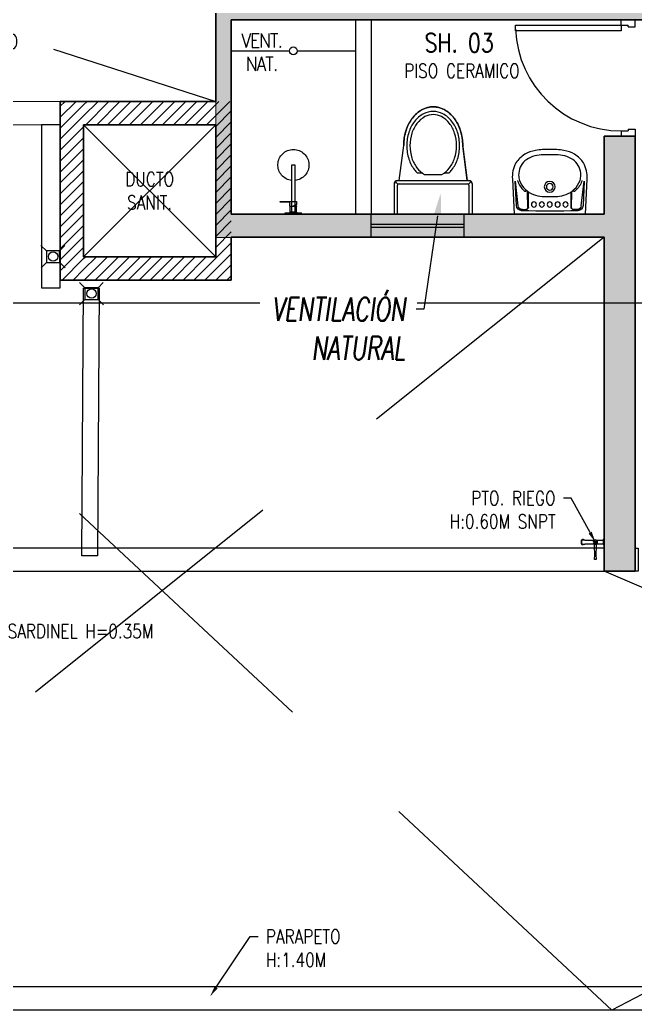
# Model space of a CAD drawing. Header units: millimetres. Extents: x 98 to 155, y -181 to 127.
# Drawn here: x 131.13 to 135.09, y -80.49 to -74.11 of the extents above; entities that cross this region are included whole.
import ezdxf
from ezdxf import colors
from ezdxf.entities.mleader import LeaderData, LeaderLine
from ezdxf.enums import TextEntityAlignment as Align
from ezdxf.math import Vec2, Vec3

# ---------------------------------------------------------------- set-up
doc = ezdxf.new("R2010")
doc.units = ezdxf.units.MM
doc.header["$LTSCALE"] = 15
doc.linetypes.add('CENTER', pattern=[2, 1.25, -0.25, 0.25, -0.25])
doc.linetypes.add('HIDDEN2', pattern=[0.1875, 0.125, -0.0625])
doc.layers.get('0').update_dxf_attribs({"color": 250})
for name, color, linetype in [('A-CORTE', 250, 'CENTER'), ('A-EST VIGAS', 250, 'HIDDEN2'), ('A-LINEAS', 250, 'Continuous'), ('A-MOBILIARIO', 250, 'Continuous'), ('A-MURO BAJO', 250, 'Continuous'), ('A-PROYECCIONES INT.', 250, 'HIDDEN2'), ('A-SANITARIOS', 250, 'Continuous'), ('A-TEXTO-ACABADO PISO', 250, 'Continuous'), ('A_30_DispositivosSanit', 250, 'Continuous'), ('A_30_Sanitarios', 250, 'Continuous'), ('A_50_TextoAmbiente', 252, 'Continuous'), ('A_50_TextoIndicaciones', 250, 'Continuous'), ('A_60_HatchEstructuras', 250, 'Continuous'), ('DLP_MOBILIARIO FIJO', 250, 'Continuous'), ('L3 Equipos y Ductos', 160, 'Continuous'), ('L6 Linea fina', 141, 'Continuous'), ('MURO CF 60', 250, 'Continuous')]:
    doc.layers.add(name, color=color, linetype=linetype)
for name, color, linetype, lineweight in [('A-MURO ALTO', 250, 'Continuous', 20), ('A-MUROS', 252, 'Continuous', 30), ('A_20_Estructuras', 250, 'Continuous', 18)]:
    doc.layers.add(name, color=color, linetype=linetype, lineweight=lineweight)
doc.styles.add('JNV ING', font='romans.shx', dxfattribs={"width": 0.7, "oblique": 8, "height": 0.15})
doc.styles.add('ROMANS', font='romans.shx', dxfattribs={"width": 0.8})
doc.styles.add('TXT_COTAS', font='romans.shx', dxfattribs={"width": 0.8})
doc.linetypes.add('FENCELINE1', pattern='A,6.35,-2.54,[133,ltypeshp.shx,S=2.54,R=0,X=-2.54,Y=0],-2.54,25.4', length=36.83)
pattern_1 = [(45, (128.667074, -24.63999), (-0.03535534, 0.03535534), [])]

# ---------------------------------------------------------------- blocks, each defined once
blk = doc.blocks.new('EF-P13')
at = {"layer": 'A_60_HatchEstructuras'}
h = blk.add_hatch(color=256, dxfattribs=at)
h.dxf.hatch_style = 1
h.paths.add_polyline_path([(38.15, -6.85), (29.5, -6.85), (29.5, -5.6), (31.9, -5.6), (31.9, -6.1), (32.1, -6.1), (32.1, -5.5), (32.1, -3.2999), (31.9, -3.2999), (31.9, -5.45), (29.4, -5.45), (29.4, -8.4), (31.9, -8.4), (31.9, -10.5501), (32.1, -10.5501), (32.1, -7.75), (31.9, -7.75), (31.9, -8.25), (29.5, -8.25), (29.5, -7), (38.15, -7)])
at = {"layer": 'A_20_Estructuras'}
blk.add_lwpolyline([(38.15, -6.85), (29.5, -6.85), (29.5, -5.6), (31.9, -5.6), (31.9, -6.1), (32.1, -6.1), (32.1, -5.5), (32.1, -3.2999), (31.9, -3.2999), (31.9, -5.45), (29.4, -5.45), (29.4, -8.4), (31.9, -8.4), (31.9, -10.5501), (32.1, -10.5501), (32.1, -7.75), (31.9, -7.75), (31.9, -8.25), (29.5, -8.25), (29.5, -7), (38.15, -7)], close=True, dxfattribs=at)
blk = doc.blocks.new('TEXTO DUCTOS PT')
at = {"layer": 'A_50_TextoIndicaciones', "insert": (28.975, -8.1, 0), "char_height": 0.09, "width": 0.4157, "attachment_point": 5, "style": 'ROMANS'}
blk.add_mtext('\\pxsm1,t16;DUCTO SANIT.', dxfattribs=at)
blk = doc.blocks.new('Grifo_Jardin_Planta')
for points in [[(-0.016, 0.1319), (-0.016, 0.1386, -0.414214), (-0.006, 0.1486), (0.006, 0.1486, -0.414214), (0.016, 0.1386), (0.016, 0.1352)], [(-0.016, 0.1352), (-0.016, 0.1319, 0.221072), (-0.0125, 0.1242, 0.221072)], [(-0.0125, 0.1242), (-0.0125, 0.1386, -0.414214), (-0.006, 0.145), (0.006, 0.145, -0.414214), (0.0125, 0.1386), (0.0125, 0.1242)], [(0.0125, 0.1239, 0.197148), (0.016, 0.1319), (0.016, 0.1352)], [(0.013, 0.0504), (0.0144, 0.0504, -0.041781), (0.0146, 0.0504), (0.0237, 0.0504), (0.0837, 0.0528), (0.1102, 0.0504, 0.414214), (0.1121, 0.0524), (0.1121, 0.0602, 0.414214), (0.1102, 0.0621), (0.0837, 0.0598), (0.0237, 0.0621), (0.0146, 0.0621, -0.056016), (0.0143, 0.0622), (0.0129, 0.0622)]]:
    blk.add_lwpolyline(points, format="xyb")
for points in [[(-0.0125, 0.1242), (-0.0125, 0.063)], [(0.0125, 0.063), (0.0125, 0.1239)], [(-0.0125, 0.0493), (-0.0125, 0.0067)], [(0.0125, 0.0067), (0.0125, 0.0493)]]:
    blk.add_lwpolyline(points)
blk.add_lwpolyline([(-0.016, 0.0067), (0.016, 0.0067), (0.016, 0), (-0.016, 0)], close=True)
for radius in [0.0143, 0.00672, 0.00563]:
    blk.add_circle((0, 0.0562), radius)
blk = doc.blocks.new('Cortes-Elev.')
at = {"layer": 'A-CORTE', "linetype": 'CENTER', "ltscale": 0.5}
blk.add_lwpolyline([(-1.966, 27.2284), (51.8601, 27.2284)], dxfattribs=at)
blk = doc.blocks.new('0-sumidero')
for p, q in [((-0.0421, 0.0382), (-0.0763, 0.0724)), ((0.0435, 0.0382), (0.0777, 0.0724)), ((0.0435, 0.0382), (-0.0421, 0.0382)), ((-0.0421, 0.0382), (-0.0421, -0.0369)), ((0.0435, -0.0369), (0.0435, 0.0382)), ((-0.0421, -0.0369), (-0.0763, -0.0711)), ((-0.0421, -0.0369), (0.0435, -0.0369)), ((0.0435, -0.0369), (0.0777, -0.0711))]:
    blk.add_line(p, q)
blk.add_circle((0, 0), 0.0303)
blk = doc.blocks.new('sum')
at = {"layer": 'A_30_DispositivosSanit', "rotation": 45.00000007321594}
blk.add_blockref('0-sumidero', (0, 0), dxfattribs=at)
blk = doc.blocks.new('*U146')
for p, q in [((0.01, 0.705), (0.01, 0.75)), ((0.055, 0.705), (0.01, 0.705)), ((0.1, 0.715), (0.055, 0.715)), ((0.055, 0.705), (0.055, 0.715)), ((0.1, 0.715), (0.1, 0.75)), ((0.055, 0.045), (0.01, 0.045)), ((0.01, 0.045), (0.01, 0)), ((0.055, 0.045), (0.055, 0.035)), ((0.1, 0.035), (0.055, 0.035)), ((0.1, 0.035), (0.1, 0))]:
    blk.add_line(p, q)
blk.add_lwpolyline([(0.78, 0.07), (0.78, 0.035), (0.1, 0.035), (0.1, 0.07)], close=True)
at = {"linetype": 'HIDDEN2'}
blk.add_arc((0.0996, 0.0341), 0.6809, 2.23015, 89.96723, dxfattribs=at)
blk = doc.blocks.new('SIFON JET_PLANTA')
for p, q in [((-0.215, 0.2181, 0), (-0.44, 0.19, 0)), ((-0.215, -0.23, 0), (-0.215, 0.23, 0)), ((-0.2091, 0.2441, 0), (-0.1921, 0.2271, 0)), ((-0.195, 0.25, 0), (0, 0.25, 0)), ((-0.195, -0.22, 0), (-0.195, 0.22, 0)), ((-0.185, 0.23, 0), (0, 0.23, 0)), ((0, 0.25, 0), (0, -0.25, 0)), ((-0.265, 0.0718, 0), (-0.265, 0.1028, 0)), ((-0.255, -0.0562, 0), (-0.255, 0.0562, 0)), ((-0.265, -0.1028, 0), (-0.265, -0.0718, 0)), ((-0.215, -0.2181, 0), (-0.44, -0.19, 0)), ((-0.2091, -0.2441, 0), (-0.1921, -0.2271, 0)), ((0, -0.25, 0), (-0.195, -0.25, 0)), ((0, -0.23, 0), (-0.185, -0.23, 0))]:
    blk.add_line(p, q)
at = {"extrusion": (-2.64698e-23, 6.61744e-24, -1)}
for p, q in [((-0.4322, 0.191, 0), (-0.215, 0.2181, 0)), ((-0.215, 0.2278, 0), (-0.2149, 0.2323, 0)), ((-0.215, 0.2234, 0), (-0.215, 0.2278, 0)), ((-0.215, 0.2181, 0), (-0.215, 0.2234, 0)), ((-0.2149, 0.2323, 0), (-0.2142, 0.2356, 0)), ((-0.2142, 0.2356, 0), (-0.2129, 0.239, 0)), ((-0.2129, 0.239, 0), (-0.211, 0.2419, 0)), ((-0.211, 0.2419, 0), (-0.2091, 0.2441, 0)), ((-0.2091, 0.2441, 0), (-0.2077, 0.2455, 0)), ((-0.2077, 0.2455, 0), (-0.2055, 0.247, 0)), ((-0.2055, 0.247, 0), (-0.2007, 0.2492, 0)), ((-0.2007, 0.2492, 0), (-0.195, 0.25, 0)), ((-0.195, 0.25, 0), (-0.195, 0.25, 0)), ((-0.195, 0.25, 0), (-0.1605, 0.25, 0)), ((-0.1605, 0.25, 0), (-0.0975, 0.25, 0)), ((-0.0975, 0.25, 0), (-0.0323, 0.25, 0)), ((-0.0323, 0.25, 0), (0, 0.25, 0)), ((0, 0.25, 0), (0, -0.25, 0)), ((-0.6299, 0.1235, 0), (-0.6251, 0.1276, 0)), ((-0.6251, 0.1276, 0), (-0.6206, 0.1314, 0)), ((-0.6206, 0.1314, 0), (-0.6168, 0.1344, 0)), ((-0.6168, 0.1344, 0), (-0.6106, 0.1389, 0)), ((-0.6106, 0.1389, 0), (-0.6061, 0.142, 0)), ((-0.6061, 0.142, 0), (-0.6, 0.1461, 0)), ((-0.6, 0.1461, 0), (-0.5963, 0.1484, 0)), ((-0.5963, 0.1484, 0), (-0.5908, 0.1517, 0)), ((-0.5908, 0.1517, 0), (-0.5862, 0.1543, 0)), ((-0.5862, 0.1543, 0), (-0.5794, 0.158, 0)), ((-0.5794, 0.158, 0), (-0.5693, 0.1629, 0)), ((-0.5693, 0.1629, 0), (-0.5517, 0.1703, 0)), ((-0.5517, 0.1703, 0), (-0.5465, 0.1722, 0)), ((-0.5465, 0.1722, 0), (-0.5385, 0.1749, 0)), ((-0.5385, 0.1749, 0), (-0.5346, 0.176, 0)), ((-0.5346, 0.176, 0), (-0.5265, 0.1784, 0)), ((-0.5265, 0.1784, 0), (-0.5216, 0.1797, 0)), ((-0.5216, 0.1797, 0), (-0.5148, 0.1813, 0)), ((-0.5148, 0.1813, 0), (-0.5079, 0.1829, 0)), ((-0.5079, 0.1829, 0), (-0.5016, 0.1842, 0)), ((-0.5016, 0.1842, 0), (-0.4865, 0.1867, 0)), ((-0.4865, 0.1867, 0), (-0.4763, 0.188, 0)), ((-0.4763, 0.188, 0), (-0.4726, 0.1884, 0)), ((-0.4726, 0.1884, 0), (-0.4636, 0.1892, 0)), ((-0.4636, 0.1892, 0), (-0.4549, 0.1897, 0)), ((-0.4549, 0.1897, 0), (-0.449, 0.1899, 0)), ((-0.449, 0.1899, 0), (-0.44, 0.19, 0)), ((-0.44, 0.19, 0), (-0.4322, 0.191, 0)), ((-0.6779, 0.0582, 0), (-0.6745, 0.0655, 0)), ((-0.6745, 0.0655, 0), (-0.6722, 0.0699, 0)), ((-0.6745, 0.0655, 0), (-0.6745, 0.0655, 0)), ((-0.6722, 0.0699, 0), (-0.6705, 0.0728, 0)), ((-0.6705, 0.0728, 0), (-0.669, 0.0755, 0)), ((-0.669, 0.0755, 0), (-0.6672, 0.0785, 0)), ((-0.6672, 0.0785, 0), (-0.665, 0.082, 0)), ((-0.665, 0.082, 0), (-0.6634, 0.0845, 0)), ((-0.6634, 0.0845, 0), (-0.6611, 0.088, 0)), ((-0.6611, 0.088, 0), (-0.657, 0.0936, 0)), ((-0.657, 0.0936, 0), (-0.6534, 0.0984, 0)), ((-0.657, 0.0936, 0), (-0.657, 0.0936, 0)), ((-0.6534, 0.0984, 0), (-0.6503, 0.1023, 0)), ((-0.6534, 0.0984, 0), (-0.6534, 0.0984, 0)), ((-0.6503, 0.1023, 0), (-0.6453, 0.108, 0)), ((-0.6453, 0.108, 0), (-0.6386, 0.1152, 0)), ((-0.6386, 0.1152, 0), (-0.6326, 0.121, 0)), ((-0.6326, 0.121, 0), (-0.6299, 0.1235, 0)), ((-0.69, 0, 0), (-0.6899, 0.0044, 0)), ((-0.6899, 0.0044, 0), (-0.6897, 0.0096, 0)), ((-0.6897, 0.0096, 0), (-0.6893, 0.014, 0)), ((-0.6893, 0.014, 0), (-0.6887, 0.0194, 0)), ((-0.6887, 0.0194, 0), (-0.6881, 0.0236, 0)), ((-0.6881, 0.0236, 0), (-0.6872, 0.0284, 0)), ((-0.6881, 0.0236, 0), (-0.6881, 0.0236, 0)), ((-0.6872, 0.0284, 0), (-0.6867, 0.031, 0)), ((-0.6867, 0.031, 0), (-0.6855, 0.0361, 0)), ((-0.6855, 0.0361, 0), (-0.6838, 0.0421, 0)), ((-0.6855, 0.0361, 0), (-0.6855, 0.0361, 0)), ((-0.6838, 0.0421, 0), (-0.6819, 0.048, 0)), ((-0.6838, 0.0421, 0), (-0.6838, 0.0421, 0)), ((-0.6819, 0.048, 0), (-0.6804, 0.0521, 0)), ((-0.6804, 0.0521, 0), (-0.6793, 0.0547, 0)), ((-0.6793, 0.0547, 0), (-0.6779, 0.0582, 0)), ((-0.6899, -0.0065, 0), (-0.69, 0, 0)), ((-0.6896, -0.0111, 0), (-0.6899, -0.0065, 0)), ((-0.6891, -0.0164, 0), (-0.6896, -0.0111, 0)), ((-0.6881, -0.0232, 0), (-0.6891, -0.0164, 0)), ((-0.6876, -0.0264, 0), (-0.6881, -0.0232, 0)), ((-0.687, -0.0296, 0), (-0.6876, -0.0264, 0)), ((-0.6864, -0.0321, 0), (-0.687, -0.0296, 0)), ((-0.6855, -0.0361, 0), (-0.6864, -0.0321, 0)), ((-0.6838, -0.0419, 0), (-0.6855, -0.0361, 0)), ((-0.6827, -0.0457, 0), (-0.6838, -0.0419, 0)), ((-0.6814, -0.0492, 0), (-0.6827, -0.0457, 0)), ((-0.6803, -0.0522, 0), (-0.6814, -0.0492, 0)), ((-0.6792, -0.0551, 0), (-0.6803, -0.0522, 0)), ((-0.6779, -0.0581, 0), (-0.6792, -0.0551, 0)), ((-0.677, -0.0602, 0), (-0.6779, -0.0581, 0)), ((-0.6751, -0.0642, 0), (-0.677, -0.0602, 0)), ((-0.6722, -0.0699, 0), (-0.6751, -0.0642, 0)), ((-0.6706, -0.0727, 0), (-0.6722, -0.0699, 0)), ((-0.6679, -0.0774, 0), (-0.6706, -0.0727, 0)), ((-0.6646, -0.0826, 0), (-0.6679, -0.0774, 0)), ((-0.6623, -0.0862, 0), (-0.6646, -0.0826, 0)), ((-0.6599, -0.0897, 0), (-0.6623, -0.0862, 0)), ((-0.6554, -0.0958, 0), (-0.6599, -0.0897, 0)), ((-0.6494, -0.1032, 0), (-0.6554, -0.0958, 0)), ((-0.6458, -0.1074, 0), (-0.6494, -0.1032, 0)), ((-0.64, -0.1137, 0), (-0.6458, -0.1074, 0)), ((-0.6379, -0.1158, 0), (-0.64, -0.1137, 0)), ((-0.6347, -0.119, 0), (-0.6379, -0.1158, 0)), ((-0.6335, -0.1201, 0), (-0.6347, -0.119, 0)), ((-0.6347, -0.119, 0), (-0.6347, -0.119, 0)), ((-0.6318, -0.1217, 0), (-0.6335, -0.1201, 0)), ((-0.6305, -0.123, 0), (-0.6318, -0.1217, 0)), ((-0.6318, -0.1217, 0), (-0.6318, -0.1217, 0)), ((-0.6288, -0.1244, 0), (-0.6305, -0.123, 0)), ((-0.6276, -0.1255, 0), (-0.6288, -0.1244, 0)), ((-0.6262, -0.1268, 0), (-0.6276, -0.1255, 0)), ((-0.6245, -0.1281, 0), (-0.6262, -0.1268, 0)), ((-0.6235, -0.1291, 0), (-0.6245, -0.1281, 0)), ((-0.6245, -0.1281, 0), (-0.6245, -0.1281, 0)), ((-0.6223, -0.13, 0), (-0.6235, -0.1291, 0)), ((-0.6215, -0.1307, 0), (-0.6223, -0.13, 0)), ((-0.6204, -0.1315, 0), (-0.6215, -0.1307, 0)), ((-0.6193, -0.1324, 0), (-0.6204, -0.1315, 0)), ((-0.6179, -0.1335, 0), (-0.6193, -0.1324, 0)), ((-0.6168, -0.1344, 0), (-0.6179, -0.1335, 0)), ((-0.6153, -0.1355, 0), (-0.6168, -0.1344, 0)), ((-0.6142, -0.1363, 0), (-0.6153, -0.1355, 0)), ((-0.612, -0.1379, 0), (-0.6142, -0.1363, 0)), ((-0.6086, -0.1403, 0), (-0.612, -0.1379, 0)), ((-0.607, -0.1415, 0), (-0.6086, -0.1403, 0)), ((-0.6058, -0.1422, 0), (-0.607, -0.1415, 0)), ((-0.6039, -0.1435, 0), (-0.6058, -0.1422, 0)), ((-0.602, -0.1448, 0), (-0.6039, -0.1435, 0)), ((-0.6004, -0.1458, 0), (-0.602, -0.1448, 0)), ((-0.5987, -0.1469, 0), (-0.6004, -0.1458, 0)), ((-0.5964, -0.1483, 0), (-0.5987, -0.1469, 0)), ((-0.595, -0.1492, 0), (-0.5964, -0.1483, 0)), ((-0.5936, -0.15, 0), (-0.595, -0.1492, 0)), ((-0.5918, -0.1511, 0), (-0.5936, -0.15, 0)), ((-0.5896, -0.1524, 0), (-0.5918, -0.1511, 0)), ((-0.5871, -0.1538, 0), (-0.5896, -0.1524, 0)), ((-0.5833, -0.1559, 0), (-0.5871, -0.1538, 0)), ((-0.5781, -0.1587, 0), (-0.5833, -0.1559, 0)), ((-0.5759, -0.1598, 0), (-0.5781, -0.1587, 0)), ((-0.5738, -0.1608, 0), (-0.5759, -0.1598, 0)), ((-0.5702, -0.1625, 0), (-0.5738, -0.1608, 0)), ((-0.5675, -0.1637, 0), (-0.5702, -0.1625, 0)), ((-0.5659, -0.1645, 0), (-0.5675, -0.1637, 0)), ((-0.5644, -0.1652, 0), (-0.5659, -0.1645, 0)), ((-0.5614, -0.1664, 0), (-0.5644, -0.1652, 0)), ((-0.5598, -0.1671, 0), (-0.5614, -0.1664, 0)), ((-0.5568, -0.1683, 0), (-0.5598, -0.1671, 0)), ((-0.5543, -0.1693, 0), (-0.5568, -0.1683, 0)), ((-0.551, -0.1706, 0), (-0.5543, -0.1693, 0)), ((-0.5491, -0.1713, 0), (-0.551, -0.1706, 0)), ((-0.5465, -0.1722, 0), (-0.5491, -0.1713, 0)), ((-0.5449, -0.1728, 0), (-0.5465, -0.1722, 0)), ((-0.5428, -0.1735, 0), (-0.5449, -0.1728, 0)), ((-0.5412, -0.174, 0), (-0.5428, -0.1735, 0)), ((-0.5385, -0.1749, 0), (-0.5412, -0.174, 0)), ((-0.5352, -0.1759, 0), (-0.5385, -0.1749, 0)), ((-0.5385, -0.1749, 0), (-0.5385, -0.1749, 0)), ((-0.5321, -0.1768, 0), (-0.5352, -0.1759, 0)), ((-0.5296, -0.1775, 0), (-0.5321, -0.1768, 0)), ((-0.5267, -0.1783, 0), (-0.5296, -0.1775, 0)), ((-0.5238, -0.1791, 0), (-0.5267, -0.1783, 0)), ((-0.5267, -0.1783, 0), (-0.5267, -0.1783, 0)), ((-0.5217, -0.1796, 0), (-0.5238, -0.1791, 0)), ((-0.5177, -0.1807, 0), (-0.5217, -0.1796, 0)), ((-0.5151, -0.1813, 0), (-0.5177, -0.1807, 0)), ((-0.5118, -0.1821, 0), (-0.5151, -0.1813, 0)), ((-0.5094, -0.1826, 0), (-0.5118, -0.1821, 0)), ((-0.5066, -0.1832, 0), (-0.5094, -0.1826, 0)), ((-0.5022, -0.184, 0), (-0.5066, -0.1832, 0)), ((-0.4974, -0.1849, 0), (-0.5022, -0.184, 0)), ((-0.495, -0.1854, 0), (-0.4974, -0.1849, 0)), ((-0.4974, -0.1849, 0), (-0.4974, -0.1849, 0)), ((-0.4936, -0.1856, 0), (-0.495, -0.1854, 0)), ((-0.4916, -0.1859, 0), (-0.4936, -0.1856, 0)), ((-0.4884, -0.1864, 0), (-0.4916, -0.1859, 0)), ((-0.4862, -0.1867, 0), (-0.4884, -0.1864, 0)), ((-0.4824, -0.1872, 0), (-0.4862, -0.1867, 0)), ((-0.4812, -0.1874, 0), (-0.4824, -0.1872, 0)), ((-0.4785, -0.1877, 0), (-0.4812, -0.1874, 0)), ((-0.4761, -0.188, 0), (-0.4785, -0.1877, 0)), ((-0.4735, -0.1883, 0), (-0.4761, -0.188, 0)), ((-0.4695, -0.1887, 0), (-0.4735, -0.1883, 0)), ((-0.4651, -0.189, 0), (-0.4695, -0.1887, 0)), ((-0.4639, -0.1891, 0), (-0.4651, -0.189, 0)), ((-0.4651, -0.189, 0), (-0.4651, -0.189, 0)), ((-0.4619, -0.1893, 0), (-0.4639, -0.1891, 0)), ((-0.4592, -0.1894, 0), (-0.4619, -0.1893, 0)), ((-0.4568, -0.1896, 0), (-0.4592, -0.1894, 0)), ((-0.455, -0.1897, 0), (-0.4568, -0.1896, 0)), ((-0.4518, -0.1898, 0), (-0.455, -0.1897, 0)), ((-0.449, -0.1899, 0), (-0.4518, -0.1898, 0)), ((-0.4467, -0.1899, 0), (-0.449, -0.1899, 0)), ((-0.4428, -0.19, 0), (-0.4467, -0.1899, 0)), ((-0.44, -0.19, 0), (-0.4428, -0.19, 0)), ((-0.215, -0.2181, 0), (-0.44, -0.19, 0)), ((-0.215, -0.227, 0), (-0.215, -0.2181, 0)), ((-0.215, -0.23, 0), (-0.215, -0.227, 0)), ((-0.2147, -0.2335, 0), (-0.215, -0.23, 0)), ((-0.2138, -0.2369, 0), (-0.2147, -0.2335, 0)), ((-0.2126, -0.2395, 0), (-0.2138, -0.2369, 0)), ((-0.2138, -0.2369, 0), (-0.2138, -0.2369, 0)), ((-0.2108, -0.2423, 0), (-0.2126, -0.2395, 0)), ((-0.2126, -0.2395, 0), (-0.2126, -0.2395, 0)), ((-0.2091, -0.2441, 0), (-0.2108, -0.2423, 0)), ((-0.2108, -0.2423, 0), (-0.2108, -0.2423, 0)), ((-0.2108, -0.2423, 0), (-0.2108, -0.2423, 0)), ((-0.209, -0.244, 0), (-0.2091, -0.2441, 0)), ((-0.2067, -0.2462, 0), (-0.209, -0.244, 0)), ((-0.209, -0.244, 0), (-0.209, -0.244, 0)), ((-0.2029, -0.2484, 0), (-0.2067, -0.2462, 0)), ((-0.2067, -0.2462, 0), (-0.2067, -0.2462, 0)), ((-0.1995, -0.2495, 0), (-0.2029, -0.2484, 0)), ((-0.2029, -0.2484, 0), (-0.2029, -0.2484, 0)), ((-0.195, -0.25, 0), (-0.1995, -0.2495, 0)), ((0, -0.25, 0), (-0.195, -0.25, 0))]:
    blk.add_line(p, q, dxfattribs=at)
at = {"elevation": 0}
for points in [[(-0.265, 0.1028, 0.0362), (-0.2844, 0.1202, 0.08725), (-0.3535, 0.1565, 0.077598), (-0.44, 0.17, 0.077598), (-0.5265, 0.1565, 0.08725), (-0.5956, 0.1202, 0.105601), (-0.6443, 0.0627, 0.12364), (-0.66, 0, 0.12364), (-0.6443, -0.0627, 0.105601), (-0.5956, -0.1202, 0.08725), (-0.5265, -0.1565, 0.077598), (-0.44, -0.17, 0.077598)], [(-0.255, 0.0562, 0.100268), (-0.2967, 0.1044, 0.08725), (-0.3596, 0.1374, 0.077598), (-0.44, 0.15, 0.077598), (-0.5204, 0.1374, 0.08725), (-0.5833, 0.1044, 0.105601), (-0.6266, 0.0532, 0.12364), (-0.64, 0, 0.12364), (-0.6266, -0.0532, 0.105601), (-0.5833, -0.1044, 0.08725), (-0.5204, -0.1374, 0.077598), (-0.44, -0.15, 0.077598)], [(-0.44, -0.15, 0.077598), (-0.3596, -0.1374, 0.08725), (-0.2967, -0.1044, 0.100268), (-0.255, -0.0562, 0.12364)], [(-0.44, -0.17, 0.077598), (-0.3535, -0.1565, 0.08725), (-0.2844, -0.1202, 0.0362), (-0.265, -0.1028, 0.12364)]]:
    blk.add_lwpolyline(points, format="xyb", dxfattribs=at)
for centre, radius, start, end in [((-0.195, 0.23, 0), 0.02, 90, 180), ((-0.185, 0.22, 0), 0.01, 90, 180), ((-0.4939, -0.0273, 0), 0.203, 127.23483, 151.40883), ((-0.4613, -0.0702, 0), 0.257, 107.47412, 127.23483), ((-0.44, -0.1379, 0), 0.3279, 90, 107.47412), ((-0.544, 0, 0), 0.146, 151.40883, 180), ((-0.544, 0, 0), 0.146, 180, 208.59117), ((-0.4939, 0.0273, 0), 0.203, 208.59117, 232.76517), ((-0.4613, 0.0702, 0), 0.257, 232.76517, 252.52588), ((-0.44, 0.1379, 0), 0.3279, 252.52588, 270), ((-0.195, -0.23, 0), 0.02, 180, 270), ((-0.185, -0.22, 0), 0.01, 180, 270)]:
    blk.add_arc(centre, radius, start, end)
blk = doc.blocks.new('BOWL-ITALGRIF_VARADERO_01')
for p, q in [((-0.2032, -0.1971), (-0.2208, -0.038)), ((0.2032, -0.1971), (0.2208, -0.038)), ((-0.1404, -0.2077), (-0.1424, -0.1083)), ((-0.1375, -0.205), (-0.1375, -0.1117)), ((0.1375, -0.205), (0.1375, -0.1117)), ((0.1404, -0.2077), (0.1424, -0.1083)), ((-0.1753, -0.222), (-0.1544, -0.222)), ((0.1753, -0.222), (0.1544, -0.222))]:
    blk.add_line(p, q)
for points in [[(-0.0917, 0.1589, -0.02989), (-0.0456, 0.1646, -0.007822), (0.0456, 0.1646, -0.02989), (0.0918, 0.1589, -0.091737), (0.1601, 0.1343, -0.112496), (0.2175, 0.0792, -0.147885), (0.2402, -0.0257), (0.23, -0.25), (-0.23, -0.25), (-0.2402, -0.0257, -0.147885), (-0.2175, 0.0792, -0.112496), (-0.1601, 0.1343, -0.091737)], [(-0.0496, -0.1363, -0.062677), (-0.1048, -0.1249, -0.110639), (-0.1576, -0.091, -0.120976), (-0.195, -0.0344, -0.061198), (-0.2, 0, -0.21707), (-0.1593, 0.092, -0.174983), (-0.0545, 0.1298, -0.010618), (0, 0.131, -0.010618), (0.0545, 0.1298, -0.174983), (0.1593, 0.092, -0.21707), (0.2, 0, -0.061198), (0.195, -0.0344, -0.120976), (0.1576, -0.091, -0.110639), (0.1048, -0.1249, -0.062677), (0.0496, -0.1363, -0.017583), (0, -0.138, -0.017583)]]:
    blk.add_lwpolyline(points, format="xyb", close=True)
for points in [[(-0.2216, -0.0381), (-0.2145, -0.1954, 0.390823), (-0.1807, -0.2288, 0.017524), (0.1807, -0.2288, 0.390823), (0.2145, -0.1954), (0.2216, -0.0381)], [(-0.2072, -0.035, 0.005), (-0.2064, -0.038, 0.121292), (-0.166, -0.0996, 0.007977), (-0.1624, -0.1031)], [(0.2072, -0.035, -0.005), (0.2064, -0.038, -0.121292), (0.166, -0.0996, -0.007977), (0.1624, -0.1031)]]:
    blk.add_lwpolyline(points, format="xyb")
for centre, radius in [((0, -0.075), 0.035), ((0, -0.075), 0.0215), ((-0.1015, -0.1885), 0.0165), ((-0.051, -0.1885), 0.0165), ((0, -0.1885), 0.0165), ((0.051, -0.1885), 0.0165), ((0.1015, -0.1885), 0.0165)]:
    blk.add_circle(centre, radius)
for centre, radius, start, end in [((-0.1583, -0.0987), 0.006, 226.64309, 46.64309), ((-0.1404, -0.1083), 0.002, 54.36186, 181.13739), ((-0.1355, -0.1117), 0.002, 56.71088, 180), ((0.1048, -0.1249), 9.094947017729287e-16, 0, 217.6714), ((0.1355, -0.1117), 0.002, 0, 123.28912), ((0.1404, -0.1083), 0.002, 358.86261, 125.63814), ((0.1583, -0.0987), 0.006, 133.35691, 313.35691), ((-0.1753, -0.194), 0.028, 186.31112, 270), ((-0.1545, -0.205), 0.017, 270, 0), ((-0.1544, -0.208), 0.014, 270, 1.13739), ((0.1545, -0.205), 0.017, 180, 270), ((0.1544, -0.208), 0.014, 178.86261, 270), ((0.1753, -0.194), 0.028, 270, 353.68888)]:
    blk.add_arc(centre, radius, start, end)
blk = doc.blocks.new('ducha marsano')
at = {"linetype": 'HIDDEN2', "ltscale": 0.5, "extrusion": (-4.9425e-10, -7.91123e-10, -1)}
for p, q in [((-0.01, 0), (0.01, 0)), ((0.01, 0), (0.01, -0.3155)), ((-0.0205, -0.08), (-0.0205, -0.0601)), ((-0.0155, -0.058), (-0.0157, -0.058)), ((-0.01, -0.3155), (-0.01, 0)), ((0.0225, -0.0515), (-0.0001, -0.0515)), ((0.0225, -0.0515), (0.0225, -0.0627)), ((0.021, -0.0815), (-0.019, -0.0815)), ((0.025, -0.0815), (0.021, -0.0815)), ((0.0225, -0.0682), (0.0225, -0.077)), ((0.0225, -0.077), (0.025, -0.077)), ((0.025, -0.077), (0.0771, -0.077)), ((0.0771, -0.0815), (0.025, -0.0815)), ((0.0771, -0.077), (0.0816, -0.077)), ((0.0816, -0.0815), (0.0771, -0.0815)), ((0.0816, -0.077), (0.082, -0.077)), ((0.082, -0.0815), (0.0816, -0.0815)), ((0.082, -0.077), (0.084, -0.077)), ((0.084, -0.0815), (0.082, -0.0815)), ((0.0855, -0.0785), (0.0855, -0.08)), ((0.01, -0.3155), (-0.01, -0.3155))]:
    blk.add_line(p, q, dxfattribs=at)
for centre, radius, start, end in [((-0.0004, -0.0462), 0.02, 323.95812, 354.92979), ((0.0004, -0.0462), 0.02, 185.07021, 195.2705), ((0.019, -0.08), 0.0015, 270, 360), ((-0.084, -0.0785), 0.0015, 90, 180), ((-0.084, -0.08), 0.0015, 180, 270), ((0, -0.3155), 0.1, 95.73917, 84.26083)]:
    blk.add_arc(centre, radius, start, end, dxfattribs=at)
at = {"linetype": 'HIDDEN2', "ltscale": 0.5, "extrusion": (-4.94252e-10, -7.91124e-10, -1)}
blk.add_ellipse((0, -0.0515), major_axis=(-0.0225, -0.0095), ratio=0.001448, start_param=0.425436, end_param=1.567366, dxfattribs=at)
at = {"linetype": 'HIDDEN2', "ltscale": 0.5}
for points, degree in [([(-0.0305, 0), (0, 0), (0.0305, 0)], 2), ([(0.0305, 0), (0.0415, 0), (0.0525, 0)], 2), ([(0.0525, 0), (0.0525, -0.0038), (0.0525, -0.0075)], 2), ([(-0.0525, 0), (-0.0525, -0.0038), (-0.0525, -0.0075)], 2), ([(-0.0525, 0), (-0.0415, 0), (-0.0305, 0)], 2), ([(-0.0525, -0.0075), (-0.0525, -0.0075), (-0.0525, -0.0075)], 2), ([(0.0305, -0.008), (0, -0.008), (-0.0305, -0.008)], 2), ([(-0.0215, -0.008), (-0.0215, -0.0093), (-0.0215, -0.0105)], 2), ([(-0.021, -0.011), (-0.007, -0.011), (0.007, -0.011), (0.021, -0.011)], 3), ([(-0.02, -0.011), (-0.02, -0.0294), (-0.02, -0.0477)], 2), ([(-0.0197, -0.048), (0, -0.048), (0.0197, -0.048)], 2), ([(0.02, -0.011), (0.02, -0.0294), (0.02, -0.0477)], 2), ([(0.0215, -0.008), (0.0215, -0.0093), (0.0215, -0.0105)], 2)]:
    blk.add_open_spline(points, degree=degree, dxfattribs=at)
for points, weights in [([(-0.0525, -0.0075), (-0.0525, -0.0075), (-0.0525, -0.0075)], [1, 0.990847086912, 0.982266230892]), ([(-0.052, -0.008), (-0.0525, -0.008), (-0.0525, -0.0075)], [1, 0.707106781193, 1]), ([(-0.0215, -0.0105), (-0.0215, -0.011), (-0.021, -0.011)], [1, 0.70710678154, 1]), ([(-0.02, -0.0477), (-0.02, -0.048), (-0.0197, -0.048)], [1, 0.707106780138, 1]), ([(0.02, -0.0477), (0.02, -0.048), (0.0197, -0.048)], [1, 0.707106779703, 1]), ([(0.0211, -0.011), (0.0211, -0.011), (0.021, -0.011)], [1, 0.992411795776, 1]), ([(0.052, -0.008), (0.0521, -0.008), (0.0521, -0.008)], [1, 0.992411795771, 1])]:
    blk.add_rational_spline(points, weights, degree=2, dxfattribs=at)
for points, knots in [([(-0.0305, -0.008), (-0.0332, -0.008), (-0.0374, -0.008), (-0.0424, -0.008), (-0.0458, -0.008), (-0.0486, -0.008), (-0.0512, -0.008), (-0.052, -0.008), (-0.052, -0.008)], [0, 0, 0, 0, 8.104572, 12.495263, 16.885954, 21.276645, 25.667336, 33.771908, 33.771908, 33.771908, 33.771908]), ([(0.0225, -0.0682), (0.0225, -0.0682), (0.0225, -0.0682), (0.0225, -0.0679), (0.0224, -0.0677), (0.0224, -0.0672), (0.0224, -0.0669), (0.0223, -0.0662), (0.0223, -0.0658), (0.0223, -0.0652), (0.0223, -0.0648), (0.0224, -0.0641), (0.0224, -0.0638), (0.0224, -0.0633), (0.0225, -0.0631), (0.0225, -0.0628), (0.0225, -0.0627), (0.0225, -0.0627)], [0.4148436, 0.4148436, 0.4148436, 0.4148436, 0.5185541, 0.5185541, 0.6222645, 0.6222645, 0.7259759, 0.7259759, 0.8296873, 0.8296873, 0.9333987, 0.9333987, 1.03711, 1.03711, 1.1408205, 1.1408205, 1.2445309, 1.2445309, 1.2445309, 1.2445309]), ([(0.052, -0.008), (0.052, -0.008), (0.0512, -0.008), (0.0486, -0.008), (0.0458, -0.008), (0.0424, -0.008), (0.0374, -0.008), (0.0332, -0.008), (0.0305, -0.008)], [0, 0, 0, 0, 8.104572, 12.495263, 16.885954, 21.276645, 25.667336, 33.771908, 33.771908, 33.771908, 33.771908])]:
    blk.add_open_spline(points, degree=3, knots=knots, dxfattribs=at)
for points, weights, degree, knots in [([(0.0211, -0.011), (0.0211, -0.011), (0.0211, -0.011), (0.0211, -0.011), (0.0214, -0.0109), (0.0215, -0.0107), (0.0215, -0.0105)], [0.918641037743, 0.918640949346, 0.918640860949, 0.918640772552, 0.789223156395, 0.789223156395, 0.918640772552], 3, [0.1238988, 0.1238988, 0.1238988, 0.1238988, 0.1238993, 0.1238993, 0.1238993, 0.78603, 0.78603, 0.78603, 0.78603]), ([(0.0521, -0.008), (0.0521, -0.008), (0.0521, -0.008), (0.0525, -0.0079), (0.0525, -0.0075)], [0.918641037749, 0.918640905153, 0.918640772558, 0.724517853988, 0.918640772558], 2, [0.1238988, 0.1238988, 0.1238988, 0.1238993, 0.1238993, 0.7860311, 0.7860311, 0.7860311])]:
    blk.add_rational_spline(points, weights, degree=degree, knots=knots, dxfattribs=at)
blk = doc.blocks.new('A$C420c8afe')
at = {"layer": 'L6 Linea fina'}
ml = blk.add_multileader_mtext('Standard', dxfattribs=at)
ml.set_content('VENTILACIÓN\\PNATURAL', color=12, style='JNV ING')
ml.set_leader_properties(color=256, linetype='ByLayer', lineweight=-1)
ml.build(insert=Vec2(0, 0))
ml.multileader.update_dxf_attribs({"dogleg_length": 0.05, "arrow_head_size": 0.15})
ctx = ml.context
ctx.base_point, ctx.char_height, ctx.arrow_head_size, ctx.landing_gap_size, ctx.plane_origin = Vec3(26.7251, -2.9127), 0.15, 0.15, 0.07, Vec3(27.9486, -2.1637)
ctx.text_align_type = 2
notes = []
notes.append((ctx, [(0, (1, 1, 0), (27.8401, -2.9127), (-1, 0), 0.05, [(0, [(27.9486, -2.1637)], 0, [])])]))
ctx.mtext.insert, ctx.mtext.alignment, ctx.mtext.flow_direction = Vec3(27.7201, -2.8377), 3, 5
ctx.mtext.has_bg_fill, ctx.mtext.bg_color, ctx.mtext.bg_scale_factor, ctx.mtext.bg_transparency, ctx.mtext.use_window_bg_color = 1, -1027028792, 1.5, 0, 1
for ctx, leaders in notes:
    for number, flags, end, landing, length, lines in leaders:
        leader = LeaderData()
        leader.index, (leader.has_last_leader_line, leader.has_dogleg_vector, leader.attachment_direction) = number, flags
        leader.last_leader_point, leader.dogleg_vector, leader.dogleg_length = Vec3(end), Vec3(landing), length
        for number, points, colour, breaks in lines:
            line = LeaderLine()
            line.index, line.vertices, line.color, line.breaks = number, Vec3.list(points), colors.encode_raw_color(colour), breaks
            leader.lines.append(line)
        ctx.leaders.append(leader)

msp = doc.modelspace()

# ---------------------------------------------------------------- hatches: boundary and pattern name
at = {"layer": 'MURO CF 60'}
h = msp.add_hatch(dxfattribs=at)
h.set_pattern_fill('_USER', color=256, scale=0.05, angle=45, pattern_type=0)
h.set_pattern_definition(pattern_1)
h.paths.add_polyline_path([(131.5371, -75.7897), (131.3871, -75.7897), (131.3871, -74.6397), (131.5371, -74.6397)])
h = msp.add_hatch(dxfattribs=at)
h.set_pattern_fill('_USER', color=256, scale=0.05, angle=45, pattern_type=0)
h.set_pattern_definition(pattern_1)
h.paths.add_polyline_path([(131.5371, -74.7897), (132.3871, -74.7897), (132.3871, -74.6397), (131.5371, -74.6397)])
h = msp.add_hatch(dxfattribs=at)
h.set_pattern_fill('_USER', color=256, scale=0.05, angle=45, pattern_type=0)
h.set_pattern_definition(pattern_1)
h.paths.add_polyline_path([(132.3871, -75.7897), (132.4871, -75.7897), (132.4871, -74.6397), (132.3871, -74.6397)])
h = msp.add_hatch(dxfattribs=at)
h.set_pattern_fill('_USER', color=256, scale=0.05, angle=45, pattern_type=0)
h.set_pattern_definition(pattern_1)
h.paths.add_polyline_path([(131.5371, -75.7897), (132.3871, -75.7897), (132.3871, -75.6397), (131.5371, -75.6397)])

# ---------------------------------------------------------------- linework, layer by layer
at = {"linetype": 'FENCELINE1', "ltscale": 3, "elevation": 0}
for points in [[(131.3861, -74.7897), (131.2661, -74.7897), (131.2661, -75.8399), (131.3861, -75.8399)], [(131.5361, -75.8421), (131.6361, -75.8421), (131.6256, -77.5652), (131.5256, -77.5648)]]:
    msp.add_lwpolyline(points, close=True, dxfattribs=at)
at = {"layer": 'A-EST VIGAS', "color": 253}
for p, q in [((133.3871, -75.5147), (133.3871, -75.3647)), ((133.9871, -75.5147), (133.9871, -75.3647)), ((133.3871, -75.4297, 0), (133.9871, -75.4297)), ((133.3871, -75.4497, 0), (133.9871, -75.4497))]:
    msp.add_line(p, q, dxfattribs=at)
at = {"layer": 'A-LINEAS'}
for p, q in [((132.4871, -74.3147), (132.8621, -74.3147)), ((132.9121, -74.3147), (133.2871, -74.3147)), ((132.3871, -74.7897, 0), (131.5371, -75.6397)), ((132.3871, -75.6397, 0), (131.5371, -74.7897, 0))]:
    msp.add_line(p, q, dxfattribs=at)
msp.add_circle((132.8871, -74.3147), 0.025, dxfattribs=at)
at = {"layer": 'A-MURO ALTO'}
msp.add_lwpolyline([(131.3871, -74.6397), (128.6671, -74.6397), (128.6671, -80.0897), (128.8171, -80.0897), (128.8171, -74.7897), (131.3871, -74.7897)], dxfattribs=at)
at = {"layer": 'A-MURO BAJO'}
for p, q in [((133.2871, -74.1147), (133.2871, -75.3647)), ((133.3871, -74.1147), (133.3871, -75.3647)), ((141.1871, -80.3397), (128.8171, -80.3397)), ((141.2621, -80.4897), (128.6671, -80.4897))]:
    msp.add_line(p, q, dxfattribs=at)
msp.add_lwpolyline([(129.9671, -80.3397), (129.9671, -77.6648), (134.8871, -77.6648), (134.8871, -77.5148), (129.8171, -77.5148), (129.8171, -80.3397)], dxfattribs=at)
at = {"layer": 'A-MUROS'}
for p, q in [((132.3871, -74.6397), (132.3871, -74.0397)), ((132.4871, -75.3647), (132.4871, -74.1147)), ((141.1871, -74.1147), (132.4871, -74.1147)), ((131.3871, -75.7897, 0), (131.3871, -74.6397)), ((131.3871, -74.6397), (132.3871, -74.6397)), ((131.5371, -75.6397, 0), (131.5371, -74.7897)), ((132.3871, -74.7897), (131.5371, -74.7897)), ((132.3871, -75.6397, 0), (132.3871, -74.7897)), ((134.8871, -74.8647), (135.0871, -74.8647)), ((134.8871, -74.8647), (134.8871, -75.3647)), ((135.0871, -74.8647), (135.0871, -77.6648)), ((134.8871, -75.3647), (132.4871, -75.3647)), ((134.8871, -75.5147), (132.4871, -75.5147)), ((132.4871, -75.7897, 0), (132.4871, -75.5147)), ((134.8871, -77.6648), (134.8871, -75.5147)), ((131.5371, -75.6397, 0), (132.3871, -75.6397, 0)), ((131.3871, -75.7897, 0), (132.4871, -75.7897, 0)), ((135.0871, -77.6648), (134.8871, -77.6648))]:
    msp.add_line(p, q, dxfattribs=at)
at = {"layer": 'A-PROYECCIONES INT.'}
for p, q in [((128.6671, -73.4397), (132.3871, -74.6397)), ((134.9371, -80.4897), (128.6671, -74.6397)), ((134.8871, -75.5147), (128.6671, -80.4897)), ((141.1871, -80.3397), (134.8871, -77.6648)), ((140.2871, -77.6648), (134.9371, -80.4897))]:
    msp.add_line(p, q, dxfattribs=at)
at = {"layer": 'DLP_MOBILIARIO FIJO'}
msp.add_lwpolyline([(135.0871, -77.5148), (135.1071, -77.5148), (135.1071, -77.6648), (135.0871, -77.6648)], close=True, dxfattribs=at)

# ---------------------------------------------------------------- block references
msp.add_blockref('EF-P13', (102.9871, -67.115))
at = {"layer": 'A-CORTE'}
msp.add_blockref('Cortes-Elev.', (101.6371, -103.1647), dxfattribs=at)
at = {"layer": 'A-MOBILIARIO', "rotation": 180}
msp.add_blockref('*U146', (135.0971, -74.1147), dxfattribs=at)
at = {"layer": 'A-SANITARIOS', "extrusion": (4.49068e-08, -3.60286e-08, -1), "xscale": -1, "zscale": -1, "rotation": 89.99999866877687}
msp.add_blockref('SIFON JET_PLANTA', (-133.7871, -75.3647, 0), dxfattribs=at)
at = {"layer": 'A-SANITARIOS', "extrusion": (4.9425e-10, 7.91123e-10, -1), "xscale": -1, "rotation": 179.9999992996427}
msp.add_blockref('ducha marsano', (-132.8871, -75.3647, 0), dxfattribs=at)
at = {"layer": 'A-SANITARIOS', "xscale": -1}
msp.add_blockref('BOWL-ITALGRIF_VARADERO_01', (134.5371, -75.1147, 0), dxfattribs=at)
at = {"layer": 'A_30_DispositivosSanit', "rotation": 135.4214501941968}
for p in [(131.3409, -75.6387, 0), (131.5879, -75.8768, 0)]:
    msp.add_blockref('sum', p, dxfattribs=at)
at = {"layer": 'A_30_Sanitarios', "lineweight": 30, "xscale": -1, "rotation": 90.10893084186263}
msp.add_blockref('Grifo_Jardin_Planta', (134.8871, -77.4765), dxfattribs=at)
at = {"layer": 'A_50_TextoIndicaciones'}
msp.add_blockref('TEXTO DUCTOS PT', (102.9871, -67.1147), dxfattribs=at)

# ---------------------------------------------------------------- texts
at = {"layer": 'A-TEXTO-ACABADO PISO', "insert": (133.9723, -74.3974), "char_height": 0.09, "attachment_point": 2, "style": 'ROMANS'}
msp.add_mtext_dynamic_manual_height_columns('PISO CERAMICO', width=1.20225, gutter_width=12.5, heights=[0], dxfattribs=at)
at = {"layer": 'A_50_TextoAmbiente', "style": 'ROMANS', "width": 0.8}
msp.add_text('SH. 03', height=0.12, dxfattribs=at).set_placement((133.9539, -74.3225), align=Align.CENTER)
at = {"layer": 'A_50_TextoIndicaciones', "insert": (132.684, -74.3222), "char_height": 0.09, "width": 0.4157, "attachment_point": 5, "style": 'ROMANS'}
msp.add_mtext('\\pxsm1,qc,t16;{\\W0.9;\\T0.9;VENT. NAT.}', dxfattribs=at)

# ---------------------------------------------------------------- leaders
at = {"layer": 'A_50_TextoIndicaciones'}
ml = msp.add_multileader_mtext('Standard', dxfattribs=at)
ml.set_content('\\pxsm1;MURO CON LADRILLO PASTELERO H:2.30M\\PDESDE NPT +35.38', color=256, style='TXT_COTAS')
ml.set_leader_properties(color=256)
ml.build(insert=Vec2(0, 0))
ml.multileader.update_dxf_attribs({"dogleg_length": 0.05, "arrow_head_size": 0.07})
ctx = ml.context
ctx.base_point, ctx.char_height, ctx.arrow_head_size, ctx.landing_gap_size, ctx.plane_origin = Vec3(130.0575, -74.2542), 0.09, 0.07, 0.05, Vec3(129.8524, -74.4602)
notes = []
notes.append((ctx, [(0, (1, 1, 0), (129.8762, -74.2542), (1, 0), 0.1814, [(0, [(129.6556, -74.6397)], 0, [])])]))
ctx.mtext.insert, ctx.mtext.width, ctx.mtext.defined_height, ctx.mtext.flow_direction = Vec3(130.1075, -74.2092), 1.401215, 0.8046, 5
ml = msp.add_multileader_mtext('Standard', dxfattribs=at)
ml.set_content('\\pxsm1,t16;PTO. RIEGO H:0.60M SNPT', color=256, style='TXT_COTAS')
ml.set_leader_properties(color=256)
ml.build(insert=Vec2(0, 0))
ml.multileader.update_dxf_attribs({"dogleg_length": 0.05, "arrow_head_size": 0.07})
ctx = ml.context
ctx.base_point, ctx.char_height, ctx.arrow_head_size, ctx.landing_gap_size, ctx.plane_origin = Vec3(133.7669, -77.1948), 0.09, 0.07, 0.05, Vec3(133.6013, -77.1676)
ctx.text_align_type = 2
notes.append((ctx, [(1, (1, 1, 0), (134.6746, -77.1948), (-1, 0), 0.05, [(0, [(134.8309, -77.4766)], 0, [])])]))
ctx.mtext.insert, ctx.mtext.width, ctx.mtext.defined_height, ctx.mtext.alignment, ctx.mtext.flow_direction = Vec3(134.5746, -77.1498), 0.885195, 0.5146, 3, 5
ml = msp.add_multileader_mtext('Standard', dxfattribs=at)
ml.set_content('\\pxsm1,t16;SARDINEL H=0.35M', color=256, style='TXT_COTAS')
ml.set_leader_properties(color=256)
ml.build(insert=Vec2(0, 0))
ml.multileader.update_dxf_attribs({"dogleg_length": 0.05, "arrow_head_size": 0.07})
ctx = ml.context
ctx.base_point, ctx.char_height, ctx.arrow_head_size, ctx.landing_gap_size, ctx.plane_origin = Vec3(130.9978, -78.0506), 0.09, 0.07, 0.05, Vec3(130.5541, -77.9737)
notes.append((ctx, [(0, (1, 1, 0), (130.9478, -78.0506), (1, 0), 0.05, [(0, [(130.6892, -77.6648)], 0, [])])]))
ctx.mtext.insert, ctx.mtext.width, ctx.mtext.defined_height, ctx.mtext.flow_direction = Vec3(131.0478, -78.0056), 1.024058, 0.5146, 5
ml = msp.add_multileader_mtext('Standard', dxfattribs=at)
ml.set_content('\\pxsm1;PARAPETO\\P\\pt16;H:1.40M', color=256, style='TXT_COTAS')
ml.set_leader_properties(color=256)
ml.build(insert=Vec2(0, 0))
ml.multileader.update_dxf_attribs({"dogleg_length": 0.05, "arrow_head_size": 0.07})
ctx = ml.context
ctx.base_point, ctx.char_height, ctx.arrow_head_size, ctx.landing_gap_size, ctx.plane_origin = Vec3(132.6598, -80.0149), 0.09, 0.07, 0.05, Vec3(132.2161, -80.0918)
notes.append((ctx, [(0, (1, 1, 0), (132.6098, -80.0149), (1, 0), 0.05, [(0, [(132.3512, -80.4007)], 0, [])])]))
ctx.mtext.insert, ctx.mtext.width, ctx.mtext.defined_height, ctx.mtext.flow_direction = Vec3(132.7098, -79.9699), 1.024058, 0.5146, 5
for ctx, leaders in notes:
    for number, flags, end, landing, length, lines in leaders:
        leader = LeaderData()
        leader.index, (leader.has_last_leader_line, leader.has_dogleg_vector, leader.attachment_direction) = number, flags
        leader.last_leader_point, leader.dogleg_vector, leader.dogleg_length = Vec3(end), Vec3(landing), length
        for number, points, colour, breaks in lines:
            line = LeaderLine()
            line.index, line.vertices, line.color, line.breaks = number, Vec3.list(points), colors.encode_raw_color(colour), breaks
            leader.lines.append(line)
        ctx.leaders.append(leader)

# ---------------------------------------------------------------- next in the draw order: block references
at = {"layer": 'L3 Equipos y Ductos'}
msp.add_blockref('A$C420c8afe', (105.8871, -73.065), dxfattribs=at)

doc.saveas('drawing.dxf')
